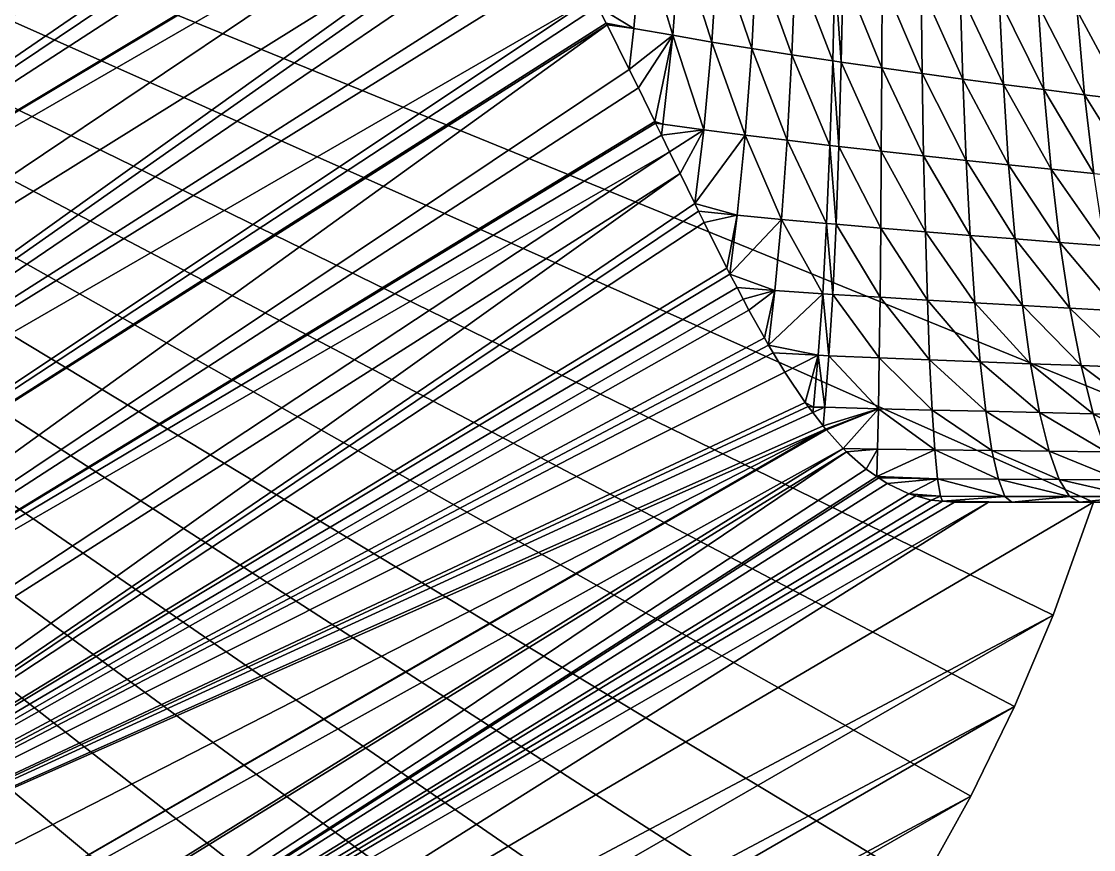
# Model space of a CAD drawing. Header units: metres. Extents: x -44.6 to 35.4, y -44.1 to 26.9.
# Drawn here: x -9.359 to -5.135, y -37.342 to -34.081 of the extents above; entities that cross this region are included whole.
import ezdxf

# ---------------------------------------------------------------- set-up
doc = ezdxf.new("R2010")
doc.units = ezdxf.units.M

msp = doc.modelspace()

# ---------------------------------------------------------------- linework, layer by layer
for points in [[(-7.651401, -39.624588, 91.214554), (-17.403347, -30.868298, 91.214554), (-17.179567, -30.617912, 91.214554)], [(-17.179567, -30.617912, 91.214554), (-5.13579, -35.973984, 91.214554), (-5.293805, -36.419106, 91.214554)], [(-5.293805, -36.419106, 91.214554), (-5.446304, -36.778797, 91.214554), (-17.179567, -30.617912, 91.214554)], [(-5.446304, -36.778797, 91.214554), (-5.618972, -37.132542, 91.214554), (-17.179567, -30.617912, 91.214554)], [(-5.618972, -37.132542, 91.214554), (-5.811284, -37.479256, 91.214554), (-17.179567, -30.617912, 91.214554)], [(-5.811284, -37.479256, 91.214554), (-6.022655, -37.817894, 91.214554), (-17.179567, -30.617912, 91.214554)], [(-6.022655, -37.817894, 91.214554), (-6.252445, -38.147423, 91.214554), (-17.179567, -30.617912, 91.214554)], [(-6.252445, -38.147423, 91.214554), (-6.499954, -38.466846, 91.214554), (-17.179567, -30.617912, 91.214554)], [(-6.499954, -38.466846, 91.214554), (-6.764432, -38.775192, 91.214554), (-17.179567, -30.617912, 91.214554)], [(-17.179567, -30.617912, 91.214554), (-7.341031, -39.354942, 91.214554), (-7.651401, -39.624588, 91.214554)], [(-6.764432, -38.775192, 91.214554), (-7.045075, -39.071526, 91.214554), (-17.179567, -30.617912, 91.214554)], [(-7.045075, -39.071526, 91.214554), (-7.341031, -39.354942, 91.214554), (-17.179567, -30.617912, 91.214554)], [(-17.179567, -30.617912, 91.214554), (10.037395, -33.610336, 91.214554), (-4.038686, -35.973984, 91.214554)], [(-4.038686, -35.973984, 91.214554), (-5.13579, -35.973984, 91.214554), (-17.179567, -30.617912, 91.214554)], [(-17.403347, -30.868298, 91.214554), (-7.651401, -39.624588, 91.214554), (-7.975243, -39.879639, 91.214554)], [(-7.975243, -39.879639, 91.214554), (-8.311572, -40.11932, 91.214554), (-17.403347, -30.868298, 91.214554)], [(-17.403347, -30.868298, 91.214554), (-9.017574, -40.549717, 91.214554), (-9.385103, -40.739124, 91.214554)], [(-8.311572, -40.11932, 91.214554), (-8.659369, -40.342903, 91.214554), (-17.403347, -30.868298, 91.214554)], [(-8.659369, -40.342903, 91.214554), (-9.017574, -40.549717, 91.214554), (-17.403347, -30.868298, 91.214554)], [(-8.821578, -31.698517, 96.435745), (-12.93784, -34.076881, 104.650742), (-12.717044, -34.357231, 104.680214)], [(-12.717044, -34.357231, 104.680214), (-8.813328, -31.705004, 96.432587), (-8.821578, -31.698517, 96.435745)], [(-12.717044, -34.357231, 104.680214), (-8.615121, -31.879326, 96.358963), (-8.813328, -31.705004, 96.432587)], [(-12.717044, -34.357231, 104.680214), (-8.593368, -31.900587, 96.350914), (-8.615121, -31.879326, 96.358963)], [(-12.717044, -34.357231, 104.680214), (-12.523486, -34.658314, 104.690071), (-8.593368, -31.900587, 96.350914)], [(-8.573427, -31.920076, 96.343536), (-8.593368, -31.900587, 96.350914), (-12.523486, -34.658314, 104.690071)], [(-8.453531, -32.037262, 96.299171), (-8.573427, -31.920076, 96.343536), (-12.523486, -34.658314, 104.690071)], [(-8.42281, -32.067287, 96.287811), (-8.453531, -32.037262, 96.299171), (-12.523486, -34.658314, 104.690071)], [(-12.523486, -34.658314, 104.690071), (-8.288301, -32.212582, 96.236732), (-8.42281, -32.067287, 96.287811)], [(-8.288301, -32.212582, 96.236732), (-12.523486, -34.658314, 104.690071), (-12.329929, -34.9594, 104.699936)], [(-12.329929, -34.9594, 104.699936), (-8.263018, -32.239895, 96.227127), (-8.288301, -32.212582, 96.236732)], [(-8.23656, -32.268475, 96.217079), (-8.263018, -32.239895, 96.227127), (-12.329929, -34.9594, 104.699936)], [(-12.329929, -34.9594, 104.699936), (-8.088394, -32.4445, 96.157463), (-8.23656, -32.268475, 96.217079)], [(-12.329929, -34.9594, 104.699936), (-12.165959, -35.277569, 104.690071), (-8.088394, -32.4445, 96.157463)], [(-8.056521, -32.482365, 96.144638), (-8.088394, -32.4445, 96.157463), (-12.165959, -35.277569, 104.690071)], [(-12.165959, -35.277569, 104.690071), (-7.974609, -32.588917, 96.108604), (-8.056521, -32.482365, 96.144638)], [(-7.92617, -32.651928, 96.087288), (-7.974609, -32.588917, 96.108604), (-12.165959, -35.277569, 104.690071)], [(-7.882808, -32.708336, 96.068214), (-7.92617, -32.651928, 96.087288), (-12.165959, -35.277569, 104.690071)], [(-12.165959, -35.277569, 104.690071), (-7.840745, -32.766117, 96.048378), (-7.882808, -32.708336, 96.068214)], [(-12.165959, -35.277569, 104.690071), (-7.833416, -32.776775, 96.044601), (-7.840745, -32.766117, 96.048378)], [(-7.833416, -32.776775, 96.044601), (-12.165959, -35.277569, 104.690071), (-12.00199, -35.595737, 104.680214)], [(-12.00199, -35.595737, 104.680214), (-7.773752, -32.863537, 96.013824), (-7.833416, -32.776775, 96.044601)], [(-12.00199, -35.595737, 104.680214), (-7.657177, -33.033058, 95.95369), (-7.773752, -32.863537, 96.013824)], [(-12.00199, -35.595737, 104.680214), (-11.869599, -35.927128, 104.650742), (-7.657177, -33.033058, 95.95369)], [(-7.628655, -33.078308, 95.936371), (-7.657177, -33.033058, 95.95369), (-11.869599, -35.927128, 104.650742)], [(-11.869599, -35.927128, 104.650742), (-7.58404, -33.149094, 95.909271), (-7.628655, -33.078308, 95.936371)], [(-7.489551, -33.299004, 95.851883), (-7.58404, -33.149094, 95.909271), (-11.869599, -35.927128, 104.650742)], [(-11.869599, -35.927128, 104.650742), (-7.486811, -33.303352, 95.850212), (-7.489551, -33.299004, 95.851883)], [(-11.869599, -35.927128, 104.650742), (-7.445375, -33.374371, 95.820175), (-7.486811, -33.303352, 95.850212)], [(-7.445375, -33.374371, 95.820175), (-11.869599, -35.927128, 104.650742), (-11.737208, -36.258518, 104.621277)], [(-11.737208, -36.258518, 104.621277), (-7.354967, -33.529331, 95.754639), (-7.445375, -33.374371, 95.820175)], [(-11.737208, -36.258518, 104.621277), (-11.638002, -36.599102, 104.572556), (-7.354967, -33.529331, 95.754639)], [(-11.638002, -36.599102, 104.572556), (-7.329741, -33.572567, 95.736351), (-7.354967, -33.529331, 95.754639)], [(-7.290516, -33.644382, 95.702263), (-7.329741, -33.572567, 95.736351), (-11.638002, -36.599102, 104.572556)], [(-7.215014, -33.782619, 95.636642), (-7.290516, -33.644382, 95.702263), (-11.638002, -36.599102, 104.572556)], [(-7.089492, -34.022011, 95.511284), (-6.945773, -34.108204, 95.435966), (-6.913027, -33.734379, 95.556297)], [(-6.913027, -33.734379, 95.556297), (-6.945773, -34.108204, 95.435966), (-6.793166, -34.135574, 95.386078)], [(-6.793166, -34.135574, 95.386078), (-6.764727, -33.766178, 95.510391), (-6.913027, -33.734379, 95.556297)], [(-11.638002, -36.599102, 104.572556), (-7.185198, -33.837212, 95.610733), (-7.215014, -33.782619, 95.636642)], [(-6.764727, -33.766178, 95.510391), (-6.793166, -34.135574, 95.386078), (-6.638572, -34.161945, 95.342567)], [(-6.638572, -34.161945, 95.342567), (-6.614758, -33.796844, 95.470543), (-6.764727, -33.766178, 95.510391)], [(-6.614758, -33.796844, 95.470543), (-6.638572, -34.161945, 95.342567), (-6.481973, -34.187447, 95.30545)], [(-6.481973, -34.187447, 95.30545), (-6.463082, -33.826534, 95.436783), (-6.614758, -33.796844, 95.470543)], [(-6.463082, -33.826534, 95.436783), (-6.481973, -34.187447, 95.30545), (-6.323362, -34.212193, 95.274811)], [(-6.323362, -34.212193, 95.274811), (-6.309671, -33.855373, 95.409172), (-6.463082, -33.826534, 95.436783)], [(-11.638002, -36.599102, 104.572556), (-7.107998, -33.986279, 95.530518), (-7.185198, -33.837212, 95.610733)], [(-6.309671, -33.855373, 95.409172), (-6.323362, -34.212193, 95.274811), (-6.162718, -34.236282, 95.250732)], [(-6.162718, -34.236282, 95.250732), (-6.15449, -33.883476, 95.387794), (-6.309671, -33.855373, 95.409172)], [(-6.15449, -33.883476, 95.387794), (-6.162718, -34.236282, 95.250732), (-6.128901, -34.241241, 95.246536)], [(-6.128901, -34.241241, 95.246536), (-6.121846, -33.889263, 95.384125), (-6.15449, -33.883476, 95.387794)], [(-6.121846, -33.889263, 95.384125), (-6.128901, -34.241241, 95.246536), (-5.969573, -34.264118, 95.230858)], [(-5.969573, -34.264118, 95.230858), (-5.968145, -33.915981, 95.370697), (-6.121846, -33.889263, 95.384125)], [(-5.968145, -33.915981, 95.370697), (-5.969573, -34.264118, 95.230858), (-5.809994, -34.286301, 95.221825)], [(-5.809994, -34.286301, 95.221825), (-5.814357, -33.941914, 95.363571), (-5.968145, -33.915981, 95.370697)], [(-5.814357, -33.941914, 95.363571), (-5.809994, -34.286301, 95.221825), (-5.650227, -34.307865, 95.219406)], [(-5.650227, -34.307865, 95.219406), (-5.660527, -33.967148, 95.362724), (-5.814357, -33.941914, 95.363571)], [(-7.107998, -33.986279, 95.530518), (-11.638002, -36.599102, 104.572556), (-11.538796, -36.93969, 104.523842)], [(-11.538796, -36.93969, 104.523842), (-7.089492, -34.022011, 95.511284), (-7.107998, -33.986279, 95.530518)], [(-5.660527, -33.967148, 95.362724), (-5.650227, -34.307865, 95.219406), (-5.490341, -34.328873, 95.223625)], [(-5.490341, -34.328873, 95.223625), (-5.506711, -33.991745, 95.368172), (-5.660527, -33.967148, 95.362724)], [(-5.506711, -33.991745, 95.368172), (-5.490341, -34.328873, 95.223625), (-5.33041, -34.34938, 95.234505)], [(-5.33041, -34.34938, 95.234505), (-5.352971, -34.015778, 95.379929), (-5.506711, -33.991745, 95.368172)], [(-7.055627, -34.087402, 95.476097), (-7.089492, -34.022011, 95.511284), (-11.538796, -36.93969, 104.523842)], [(-7.089492, -34.022011, 95.511284), (-7.055627, -34.087402, 95.476097), (-6.945773, -34.108204, 95.435966)], [(-5.352971, -34.015778, 95.379929), (-5.33041, -34.34938, 95.234505), (-5.170514, -34.369431, 95.252098)], [(-5.170514, -34.369431, 95.252098), (-5.199372, -34.039299, 95.398056), (-5.352971, -34.015778, 95.379929)], [(-5.199372, -34.039299, 95.398056), (-5.170514, -34.369431, 95.252098), (-5.010738, -34.389072, 95.276489)], [(-5.010738, -34.389072, 95.276489), (-5.04599, -34.062351, 95.42263), (-5.199372, -34.039299, 95.398056)], [(-11.538796, -36.93969, 104.523842), (-7.05194, -34.094521, 95.472267), (-7.055627, -34.087402, 95.476097)], [(-6.945773, -34.108204, 95.435966), (-7.055627, -34.087402, 95.476097), (-7.05194, -34.094521, 95.472267)], [(-11.538796, -36.93969, 104.523842), (-11.47398, -37.285339, 104.456467), (-7.05194, -34.094521, 95.472267)], [(-6.964266, -34.270454, 95.364204), (-7.05194, -34.094521, 95.472267), (-11.47398, -37.285339, 104.456467)], [(-7.05194, -34.094521, 95.472267), (-6.964266, -34.270454, 95.364204), (-6.945773, -34.108204, 95.435966)], [(-6.793166, -34.135574, 95.386078), (-6.945773, -34.108204, 95.435966), (-6.964266, -34.270454, 95.364204)], [(-6.964266, -34.270454, 95.364204), (-6.928422, -34.342384, 95.32003), (-6.793166, -34.135574, 95.386078)], [(-6.793166, -34.135574, 95.386078), (-6.928422, -34.342384, 95.32003), (-6.863441, -34.475285, 95.229271)], [(-6.863441, -34.475285, 95.229271), (-6.832073, -34.485264, 95.216011), (-6.793166, -34.135574, 95.386078)], [(-6.793166, -34.135574, 95.386078), (-6.832073, -34.485264, 95.216011), (-6.670798, -34.507217, 95.169373)], [(-6.670798, -34.507217, 95.169373), (-6.638572, -34.161945, 95.342567), (-6.793166, -34.135574, 95.386078)], [(-6.638572, -34.161945, 95.342567), (-6.670798, -34.507217, 95.169373), (-6.507282, -34.528423, 95.129509)], [(-6.507282, -34.528423, 95.129509), (-6.481973, -34.187447, 95.30545), (-6.638572, -34.161945, 95.342567)], [(-6.481973, -34.187447, 95.30545), (-6.507282, -34.528423, 95.129509), (-6.341534, -34.548988, 95.096489)], [(-6.341534, -34.548988, 95.096489), (-6.323362, -34.212193, 95.274811), (-6.481973, -34.187447, 95.30545)], [(-6.323362, -34.212193, 95.274811), (-6.341534, -34.548988, 95.096489), (-6.173543, -34.568985, 95.070404)], [(-6.173543, -34.568985, 95.070404), (-6.162718, -34.236282, 95.250732), (-6.323362, -34.212193, 95.274811)], [(-6.162718, -34.236282, 95.250732), (-6.173543, -34.568985, 95.070404), (-6.138167, -34.573101, 95.065849)], [(-6.138167, -34.573101, 95.065849), (-6.128901, -34.241241, 95.246536), (-6.162718, -34.236282, 95.250732)], [(-6.128901, -34.241241, 95.246536), (-6.138167, -34.573101, 95.065849), (-5.971434, -34.592075, 95.048668)], [(-5.971434, -34.592075, 95.048668), (-5.969573, -34.264118, 95.230858), (-6.128901, -34.241241, 95.246536)], [(-11.47398, -37.285339, 104.456467), (-6.928422, -34.342384, 95.32003), (-6.964266, -34.270454, 95.364204)], [(-5.969573, -34.264118, 95.230858), (-5.971434, -34.592075, 95.048668), (-5.804353, -34.610458, 95.038513)], [(-5.804353, -34.610458, 95.038513), (-5.809994, -34.286301, 95.221825), (-5.969573, -34.264118, 95.230858)], [(-5.809994, -34.286301, 95.221825), (-5.804353, -34.610458, 95.038513), (-5.637001, -34.628319, 95.03537)], [(-5.637001, -34.628319, 95.03537), (-5.650227, -34.307865, 95.219406), (-5.809994, -34.286301, 95.221825)], [(-5.650227, -34.307865, 95.219406), (-5.637001, -34.628319, 95.03537), (-5.469459, -34.645706, 95.039238)], [(-5.469459, -34.645706, 95.039238), (-5.490341, -34.328873, 95.223625), (-5.650227, -34.307865, 95.219406)], [(-5.490341, -34.328873, 95.223625), (-5.469459, -34.645706, 95.039238), (-5.301812, -34.662663, 95.050163)], [(-5.301812, -34.662663, 95.050163), (-5.33041, -34.34938, 95.234505), (-5.490341, -34.328873, 95.223625)], [(-11.47398, -37.285339, 104.456467), (-6.863441, -34.475285, 95.229271), (-6.928422, -34.342384, 95.32003)], [(-5.33041, -34.34938, 95.234505), (-5.301812, -34.662663, 95.050163), (-5.134151, -34.679234, 95.068184)], [(-5.134151, -34.679234, 95.068184), (-5.170514, -34.369431, 95.252098), (-5.33041, -34.34938, 95.234505)], [(-5.170514, -34.369431, 95.252098), (-5.134151, -34.679234, 95.068184), (-4.96657, -34.695454, 95.093399)], [(-4.96657, -34.695454, 95.093399), (-5.010738, -34.389072, 95.276489), (-5.170514, -34.369431, 95.252098)], [(-6.860626, -34.481079, 95.224892), (-6.863441, -34.475285, 95.229271), (-11.47398, -37.285339, 104.456467)], [(-11.47398, -37.285339, 104.456467), (-6.837453, -34.528782, 95.188843), (-6.860626, -34.481079, 95.224892)], [(-6.863441, -34.475285, 95.229271), (-6.860626, -34.481079, 95.224892), (-6.832073, -34.485264, 95.216011)], [(-6.837453, -34.528782, 95.188843), (-6.832073, -34.485264, 95.216011), (-6.860626, -34.481079, 95.224892)], [(-6.670798, -34.507217, 95.169373), (-6.832073, -34.485264, 95.216011), (-6.837453, -34.528782, 95.188843)], [(-6.837453, -34.528782, 95.188843), (-6.805789, -34.59396, 95.13958), (-6.670798, -34.507217, 95.169373)], [(-6.805789, -34.59396, 95.13958), (-6.763868, -34.680256, 95.074364), (-6.670798, -34.507217, 95.169373)], [(-6.763868, -34.680256, 95.074364), (-6.706251, -34.798084, 94.973206), (-6.670798, -34.507217, 95.169373)], [(-6.507282, -34.528423, 95.129509), (-6.670798, -34.507217, 95.169373), (-6.706251, -34.798084, 94.973206)], [(-11.47398, -37.285339, 104.456467), (-6.805789, -34.59396, 95.13958), (-6.837453, -34.528782, 95.188843)], [(-6.706251, -34.798084, 94.973206), (-6.538594, -34.843864, 94.911842), (-6.507282, -34.528423, 95.129509)], [(-6.507282, -34.528423, 95.129509), (-6.538594, -34.843864, 94.911842), (-6.363891, -34.860306, 94.877083)], [(-6.363891, -34.860306, 94.877083), (-6.341534, -34.548988, 95.096489), (-6.507282, -34.528423, 95.129509)], [(-6.341534, -34.548988, 95.096489), (-6.363891, -34.860306, 94.877083), (-6.186793, -34.876289, 94.849693)], [(-6.186793, -34.876289, 94.849693), (-6.173543, -34.568985, 95.070404), (-6.341534, -34.548988, 95.096489)], [(-6.805789, -34.59396, 95.13958), (-11.47398, -37.285339, 104.456467), (-11.409164, -37.630993, 104.389099)], [(-11.409164, -37.630993, 104.389099), (-6.763868, -34.680256, 95.074364), (-6.805789, -34.59396, 95.13958)], [(-6.173543, -34.568985, 95.070404), (-6.186793, -34.876289, 94.849693), (-6.149496, -34.879578, 94.844917)], [(-6.149496, -34.879578, 94.844917), (-6.138167, -34.573101, 95.065849), (-6.173543, -34.568985, 95.070404)], [(-6.138167, -34.573101, 95.065849), (-6.149496, -34.879578, 94.844917), (-5.973697, -34.894726, 94.826965)], [(-5.973697, -34.894726, 94.826965), (-5.971434, -34.592075, 95.048668), (-6.138167, -34.573101, 95.065849)], [(-5.971434, -34.592075, 95.048668), (-5.973697, -34.894726, 94.826965), (-5.797519, -34.909397, 94.816467)], [(-5.797519, -34.909397, 94.816467), (-5.804353, -34.610458, 95.038513), (-5.971434, -34.592075, 95.048668)], [(-5.804353, -34.610458, 95.038513), (-5.797519, -34.909397, 94.816467), (-5.621049, -34.923637, 94.8134)], [(-5.621049, -34.923637, 94.8134), (-5.637001, -34.628319, 95.03537), (-5.804353, -34.610458, 95.038513)], [(-5.637001, -34.628319, 95.03537), (-5.621049, -34.923637, 94.8134), (-5.444377, -34.937492, 94.81778)], [(-5.444377, -34.937492, 94.81778), (-5.469459, -34.645706, 95.039238), (-5.637001, -34.628319, 95.03537)], [(-5.469459, -34.645706, 95.039238), (-5.444377, -34.937492, 94.81778), (-5.2676, -34.951, 94.82962)], [(-5.2676, -34.951, 94.82962), (-5.301812, -34.662663, 95.050163), (-5.469459, -34.645706, 95.039238)], [(-5.301812, -34.662663, 95.050163), (-5.2676, -34.951, 94.82962), (-5.090814, -34.964191, 94.848991)], [(-5.090814, -34.964191, 94.848991), (-5.134151, -34.679234, 95.068184), (-5.301812, -34.662663, 95.050163)], [(-11.409164, -37.630993, 104.389099), (-11.379524, -37.977509, 104.303886), (-6.763868, -34.680256, 95.074364)], [(-6.706251, -34.798084, 94.973206), (-6.763868, -34.680256, 95.074364), (-11.379524, -37.977509, 104.303886)], [(-6.691847, -34.827538, 94.947922), (-6.706251, -34.798084, 94.973206), (-11.379524, -37.977509, 104.303886)], [(-6.706251, -34.798084, 94.973206), (-6.691847, -34.827538, 94.947922), (-6.538594, -34.843864, 94.911842)], [(-11.379524, -37.977509, 104.303886), (-6.669787, -34.87265, 94.909195), (-6.691847, -34.827538, 94.947922)], [(-6.538594, -34.843864, 94.911842), (-6.691847, -34.827538, 94.947922), (-6.669787, -34.87265, 94.909195)], [(-6.538594, -34.843864, 94.911842), (-6.669787, -34.87265, 94.909195), (-6.579791, -35.05212, 94.733597)], [(-6.579791, -35.05212, 94.733597), (-6.567485, -35.075558, 94.707329), (-6.538594, -34.843864, 94.911842)], [(-6.363891, -34.860306, 94.877083), (-6.538594, -34.843864, 94.911842), (-6.567485, -35.075558, 94.707329)], [(-11.379524, -37.977509, 104.303886), (-6.579791, -35.05212, 94.733597), (-6.669787, -34.87265, 94.909195)], [(-6.567485, -35.075558, 94.707329), (-6.390074, -35.141121, 94.62014), (-6.363891, -34.860306, 94.877083)], [(-6.363891, -34.860306, 94.877083), (-6.390074, -35.141121, 94.62014), (-6.202258, -35.153297, 94.592102)], [(-6.202258, -35.153297, 94.592102), (-6.186793, -34.876289, 94.849693), (-6.363891, -34.860306, 94.877083)], [(-6.186793, -34.876289, 94.849693), (-6.202258, -35.153297, 94.592102), (-6.162709, -35.155804, 94.58725)], [(-6.162709, -35.155804, 94.58725), (-6.149496, -34.879578, 94.844917), (-6.186793, -34.876289, 94.849693)], [(-6.149496, -34.879578, 94.844917), (-6.162709, -35.155804, 94.58725), (-5.976328, -35.167339, 94.569221)], [(-5.976328, -35.167339, 94.569221), (-5.973697, -34.894726, 94.826965), (-6.149496, -34.879578, 94.844917)], [(-5.973697, -34.894726, 94.826965), (-5.976328, -35.167339, 94.569221), (-5.789599, -35.178505, 94.559113)], [(-5.789599, -35.178505, 94.559113), (-5.797519, -34.909397, 94.816467), (-5.973697, -34.894726, 94.826965)], [(-5.797519, -34.909397, 94.816467), (-5.789599, -35.178505, 94.559113), (-5.602614, -35.189339, 94.556885)], [(-5.602614, -35.189339, 94.556885), (-5.621049, -34.923637, 94.8134), (-5.797519, -34.909397, 94.816467)], [(-5.621049, -34.923637, 94.8134), (-5.602614, -35.189339, 94.556885), (-5.415473, -35.199871, 94.562561)], [(-5.415473, -35.199871, 94.562561), (-5.444377, -34.937492, 94.81778), (-5.621049, -34.923637, 94.8134)], [(-5.444377, -34.937492, 94.81778), (-5.415473, -35.199871, 94.562561), (-5.228277, -35.210136, 94.576149)], [(-5.228277, -35.210136, 94.576149), (-5.2676, -34.951, 94.82962), (-5.444377, -34.937492, 94.81778)], [(-5.2676, -34.951, 94.82962), (-5.228277, -35.210136, 94.576149), (-5.041132, -35.220154, 94.597717)], [(-5.041132, -35.220154, 94.597717), (-5.090814, -34.964191, 94.848991), (-5.2676, -34.951, 94.82962)], [(-6.567485, -35.075558, 94.707329), (-6.579791, -35.05212, 94.733597), (-11.379524, -37.977509, 104.303886)], [(-6.539372, -35.129101, 94.647324), (-6.567485, -35.075558, 94.707329), (-11.379524, -37.977509, 104.303886)], [(-6.567485, -35.075558, 94.707329), (-6.539372, -35.129101, 94.647324), (-6.390074, -35.141121, 94.62014)], [(-11.379524, -37.977509, 104.303886), (-6.5156, -35.174377, 94.596588), (-6.539372, -35.129101, 94.647324)], [(-6.390074, -35.141121, 94.62014), (-6.539372, -35.129101, 94.647324), (-6.5156, -35.174377, 94.596588)], [(-6.390074, -35.141121, 94.62014), (-6.5156, -35.174377, 94.596588), (-6.492551, -35.218277, 94.547394)], [(-6.390074, -35.141121, 94.62014), (-6.492551, -35.218277, 94.547394), (-6.432042, -35.327103, 94.409729)], [(-6.432042, -35.327103, 94.409729), (-6.415021, -35.355522, 94.369034), (-6.390074, -35.141121, 94.62014)], [(-6.202258, -35.153297, 94.592102), (-6.390074, -35.141121, 94.62014), (-6.415021, -35.355522, 94.369034)], [(-6.492551, -35.218277, 94.547394), (-6.5156, -35.174377, 94.596588), (-11.379524, -37.977509, 104.303886)], [(-6.415021, -35.355522, 94.369034), (-6.219689, -35.395603, 94.301743), (-6.202258, -35.153297, 94.592102)], [(-6.202258, -35.153297, 94.592102), (-6.219689, -35.395603, 94.301743), (-6.177595, -35.397392, 94.296944)], [(-6.177595, -35.397392, 94.296944), (-6.162709, -35.155804, 94.58725), (-6.202258, -35.153297, 94.592102)], [(-6.162709, -35.155804, 94.58725), (-6.177595, -35.397392, 94.296944), (-5.979287, -35.405647, 94.279472)], [(-5.979287, -35.405647, 94.279472), (-5.976328, -35.167339, 94.569221), (-6.162709, -35.155804, 94.58725)], [(-5.976328, -35.167339, 94.569221), (-5.979287, -35.405647, 94.279472), (-5.780714, -35.413635, 94.270409)], [(-5.780714, -35.413635, 94.270409), (-5.789599, -35.178505, 94.559113), (-5.976328, -35.167339, 94.569221)], [(-5.789599, -35.178505, 94.559113), (-5.780714, -35.413635, 94.270409), (-5.581976, -35.421379, 94.269714)], [(-5.581976, -35.421379, 94.269714), (-5.602614, -35.189339, 94.556885), (-5.789599, -35.178505, 94.559113)], [(-11.379524, -37.977509, 104.303886), (-6.432042, -35.327103, 94.409729), (-6.492551, -35.218277, 94.547394)], [(-5.602614, -35.189339, 94.556885), (-5.581976, -35.421379, 94.269714), (-5.383177, -35.428905, 94.277397)], [(-5.383177, -35.428905, 94.277397), (-5.415473, -35.199871, 94.562561), (-5.602614, -35.189339, 94.556885)], [(-5.415473, -35.199871, 94.562561), (-5.383177, -35.428905, 94.277397), (-5.184425, -35.436237, 94.29348)], [(-5.184425, -35.436237, 94.29348), (-5.228277, -35.210136, 94.576149), (-5.415473, -35.199871, 94.562561)], [(-5.228277, -35.210136, 94.576149), (-5.184425, -35.436237, 94.29348), (-4.985831, -35.44339, 94.318024)], [(-4.985831, -35.44339, 94.318024), (-5.041132, -35.220154, 94.597717), (-5.228277, -35.210136, 94.576149)], [(-6.415021, -35.355522, 94.369034), (-6.432042, -35.327103, 94.409729), (-11.379524, -37.977509, 104.303886)], [(-6.396758, -35.386013, 94.325371), (-6.415021, -35.355522, 94.369034), (-11.379524, -37.977509, 104.303886)], [(-11.379524, -37.977509, 104.303886), (-6.35144, -35.461674, 94.21701), (-6.396758, -35.386013, 94.325371)], [(-6.415021, -35.355522, 94.369034), (-6.396758, -35.386013, 94.325371), (-6.219689, -35.395603, 94.301743)], [(-6.219689, -35.395603, 94.301743), (-6.396758, -35.386013, 94.325371), (-6.35144, -35.461674, 94.21701)], [(-6.219689, -35.395603, 94.301743), (-6.35144, -35.461674, 94.21701), (-6.271383, -35.581486, 94.017189)], [(-6.238811, -35.599342, 93.983223), (-6.219689, -35.395603, 94.301743), (-6.271383, -35.581486, 94.017189)], [(-6.219689, -35.395603, 94.301743), (-6.238811, -35.599342, 93.983223), (-6.193919, -35.600517, 93.9786)], [(-6.193919, -35.600517, 93.9786), (-6.177595, -35.397392, 94.296944), (-6.219689, -35.395603, 94.301743)], [(-6.177595, -35.397392, 94.296944), (-6.193919, -35.600517, 93.9786), (-5.982526, -35.605927, 93.96225)], [(-5.982526, -35.605927, 93.96225), (-5.979287, -35.405647, 94.279472), (-6.177595, -35.397392, 94.296944)], [(-5.979287, -35.405647, 94.279472), (-5.982526, -35.605927, 93.96225), (-5.771001, -35.61116, 93.954811)], [(-5.771001, -35.61116, 93.954811), (-5.780714, -35.413635, 94.270409), (-5.979287, -35.405647, 94.279472)], [(-5.780714, -35.413635, 94.270409), (-5.771001, -35.61116, 93.954811), (-5.559448, -35.616238, 93.956253)], [(-5.559448, -35.616238, 93.956253), (-5.581976, -35.421379, 94.269714), (-5.780714, -35.413635, 94.270409)], [(-5.581976, -35.421379, 94.269714), (-5.559448, -35.616238, 93.956253), (-5.347975, -35.621166, 93.966576)], [(-5.347975, -35.621166, 93.966576), (-5.383177, -35.428905, 94.277397), (-5.581976, -35.421379, 94.269714)], [(-5.383177, -35.428905, 94.277397), (-5.347975, -35.621166, 93.966576), (-5.136693, -35.625965, 93.985794)], [(-5.136693, -35.625965, 93.985794), (-5.184425, -35.436237, 94.29348), (-5.383177, -35.428905, 94.277397)], [(-5.184425, -35.436237, 94.29348), (-5.136693, -35.625965, 93.985794), (-4.925716, -35.63065, 94.013977)], [(-4.925716, -35.63065, 94.013977), (-4.985831, -35.44339, 94.318024), (-5.184425, -35.436237, 94.29348)], [(-11.379524, -37.977509, 104.303886), (-6.271383, -35.581486, 94.017189), (-6.35144, -35.461674, 94.21701)], [(-6.258893, -35.597752, 93.985123), (-6.271383, -35.581486, 94.017189), (-11.379524, -37.977509, 104.303886)], [(-11.379524, -37.977509, 104.303886), (-6.240673, -35.621479, 93.938347), (-6.258893, -35.597752, 93.985123)], [(-6.271383, -35.581486, 94.017189), (-6.258893, -35.597752, 93.985123), (-6.238811, -35.599342, 93.983223)], [(-6.240673, -35.621479, 93.938347), (-6.238811, -35.599342, 93.983223), (-6.258893, -35.597752, 93.985123)], [(-6.193919, -35.600517, 93.9786), (-6.238811, -35.599342, 93.983223), (-6.240673, -35.621479, 93.938347)], [(-6.240673, -35.621479, 93.938347), (-6.200845, -35.673347, 93.836098), (-6.193919, -35.600517, 93.9786)], [(-5.982526, -35.605927, 93.96225), (-6.193919, -35.600517, 93.9786), (-6.200845, -35.673347, 93.836098)], [(-6.200845, -35.673347, 93.836098), (-6.190883, -35.686325, 93.810516), (-5.982526, -35.605927, 93.96225)], [(-6.190883, -35.686325, 93.810516), (-6.187662, -35.689846, 93.802132), (-5.982526, -35.605927, 93.96225)], [(-5.982526, -35.605927, 93.96225), (-6.187662, -35.689846, 93.802132), (-6.121561, -35.762119, 93.629997)], [(-6.121561, -35.762119, 93.629997), (-5.985994, -35.765045, 93.622505), (-5.982526, -35.605927, 93.96225)], [(-5.982526, -35.605927, 93.96225), (-5.985994, -35.765045, 93.622505), (-5.76061, -35.768044, 93.61718)], [(-5.76061, -35.768044, 93.61718), (-5.771001, -35.61116, 93.954811), (-5.982526, -35.605927, 93.96225)], [(-6.200845, -35.673347, 93.836098), (-6.240673, -35.621479, 93.938347), (-11.379524, -37.977509, 104.303886)], [(-5.771001, -35.61116, 93.954811), (-5.76061, -35.768044, 93.61718), (-5.535374, -35.77095, 93.621262)], [(-5.535374, -35.77095, 93.621262), (-5.559448, -35.616238, 93.956253), (-5.771001, -35.61116, 93.954811)], [(-5.559448, -35.616238, 93.956253), (-5.535374, -35.77095, 93.621262), (-5.310394, -35.773773, 93.634743)], [(-5.310394, -35.773773, 93.634743), (-5.347975, -35.621166, 93.966576), (-5.559448, -35.616238, 93.956253)], [(-5.347975, -35.621166, 93.966576), (-5.310394, -35.773773, 93.634743), (-5.085784, -35.776524, 93.657639)], [(-5.085784, -35.776524, 93.657639), (-5.136693, -35.625965, 93.985794), (-5.347975, -35.621166, 93.966576)], [(-5.136693, -35.625965, 93.985794), (-5.085784, -35.776524, 93.657639), (-4.861662, -35.779202, 93.69001)], [(-4.861662, -35.779202, 93.69001), (-4.925716, -35.63065, 94.013977), (-5.136693, -35.625965, 93.985794)], [(-11.379524, -37.977509, 104.303886), (-6.190883, -35.686325, 93.810516), (-6.200845, -35.673347, 93.836098)], [(-6.190883, -35.686325, 93.810516), (-11.379524, -37.977509, 104.303886), (-11.349885, -38.324028, 104.218674)], [(-11.355781, -38.667206, 104.116661), (-6.187662, -35.689846, 93.802132), (-6.190883, -35.686325, 93.810516)], [(-6.190883, -35.686325, 93.810516), (-11.349885, -38.324028, 104.218674), (-11.355781, -38.667206, 104.116661)], [(-6.121561, -35.762119, 93.629997), (-6.187662, -35.689846, 93.802132), (-11.355781, -38.667206, 104.116661)], [(-11.403038, -39.346062, 103.897064), (-6.03109, -35.844769, 93.394089), (-6.108982, -35.775871, 93.597244)], [(-11.361677, -39.010387, 104.014641), (-11.403038, -39.346062, 103.897064), (-6.108982, -35.775871, 93.597244)], [(-11.361677, -39.010387, 104.014641), (-6.108982, -35.775871, 93.597244), (-6.121561, -35.762119, 93.629997)], [(-6.121561, -35.762119, 93.629997), (-11.355781, -38.667206, 104.116661), (-11.361677, -39.010387, 104.014641)], [(-5.985994, -35.765045, 93.622505), (-6.121561, -35.762119, 93.629997), (-6.108982, -35.775871, 93.597244)], [(-5.985994, -35.765045, 93.622505), (-6.108982, -35.775871, 93.597244), (-6.03109, -35.844769, 93.394089)], [(-6.03109, -35.844769, 93.394089), (-5.988685, -35.873547, 93.2845), (-5.985994, -35.765045, 93.622505)], [(-5.76061, -35.768044, 93.61718), (-5.985994, -35.765045, 93.622505), (-5.988685, -35.873547, 93.2845)], [(-5.988685, -35.873547, 93.2845), (-5.749701, -35.881863, 93.262726), (-5.76061, -35.768044, 93.61718)], [(-5.76061, -35.768044, 93.61718), (-5.749701, -35.881863, 93.262726), (-5.510117, -35.883171, 93.269829)], [(-5.510117, -35.883171, 93.269829), (-5.535374, -35.77095, 93.621262), (-5.76061, -35.768044, 93.61718)], [(-5.535374, -35.77095, 93.621262), (-5.510117, -35.883171, 93.269829), (-5.270996, -35.884441, 93.286865)], [(-5.270996, -35.884441, 93.286865), (-5.310394, -35.773773, 93.634743), (-5.535374, -35.77095, 93.621262)], [(-5.310394, -35.773773, 93.634743), (-5.270996, -35.884441, 93.286865), (-5.032452, -35.885677, 93.31385)], [(-5.032452, -35.885677, 93.31385), (-5.085784, -35.776524, 93.657639), (-5.310394, -35.773773, 93.634743)], [(-5.988685, -35.873547, 93.2845), (-6.03109, -35.844769, 93.394089), (-11.403038, -39.346062, 103.897064)], [(-11.403038, -39.346062, 103.897064), (-5.981178, -35.878639, 93.265091), (-5.988685, -35.873547, 93.2845)], [(-11.403038, -39.346062, 103.897064), (-5.948151, -35.901051, 93.179733), (-5.981178, -35.878639, 93.265091)], [(-11.403038, -39.346062, 103.897064), (-5.862919, -35.941406, 92.963493), (-5.948151, -35.901051, 93.179733)], [(-5.988685, -35.873547, 93.2845), (-5.981178, -35.878639, 93.265091), (-5.749701, -35.881863, 93.262726)], [(-5.749701, -35.881863, 93.262726), (-5.981178, -35.878639, 93.265091), (-5.948151, -35.901051, 93.179733)], [(-5.749701, -35.881863, 93.262726), (-5.948151, -35.901051, 93.179733), (-5.862919, -35.941406, 92.963493)], [(-5.738443, -35.950863, 92.896904), (-5.749701, -35.881863, 93.262726), (-5.862919, -35.941406, 92.963493)], [(-5.749701, -35.881863, 93.262726), (-5.738443, -35.950863, 92.896904), (-5.484063, -35.951195, 92.907295)], [(-5.484063, -35.951195, 92.907295), (-5.510117, -35.883171, 93.269829), (-5.749701, -35.881863, 93.262726)], [(-5.510117, -35.883171, 93.269829), (-5.484063, -35.951195, 92.907295), (-5.230371, -35.951511, 92.928169)], [(-5.230371, -35.951511, 92.928169), (-5.270996, -35.884441, 93.286865), (-5.510117, -35.883171, 93.269829)], [(-5.270996, -35.884441, 93.286865), (-5.230371, -35.951511, 92.928169), (-4.977483, -35.951824, 92.959526)], [(-4.977483, -35.951824, 92.959526), (-5.032452, -35.885677, 93.31385), (-5.270996, -35.884441, 93.286865)], [(-5.835504, -35.94899, 92.895752), (-5.862919, -35.941406, 92.963493), (-11.403038, -39.346062, 103.897064)], [(-5.862919, -35.941406, 92.963493), (-5.835504, -35.94899, 92.895752), (-5.738443, -35.950863, 92.896904)], [(-11.444399, -39.68174, 103.77948), (-5.13579, -35.973984, 91.214554), (-5.549462, -35.973984, 92.211273)], [(-5.549462, -35.973984, 92.211273), (-11.403038, -39.346062, 103.897064), (-11.444399, -39.68174, 103.77948)], [(-5.293805, -36.419106, 91.214554), (-5.13579, -35.973984, 91.214554), (-11.444399, -39.68174, 103.77948)], [(-11.403038, -39.346062, 103.897064), (-5.774796, -35.965786, 92.745743), (-5.835504, -35.94899, 92.895752)], [(-5.729766, -35.969818, 92.638092), (-5.774796, -35.965786, 92.745743), (-11.403038, -39.346062, 103.897064)], [(-11.403038, -39.346062, 103.897064), (-5.683233, -35.973984, 92.526848), (-5.729766, -35.969818, 92.638092)], [(-11.403038, -39.346062, 103.897064), (-5.549462, -35.973984, 92.211273), (-5.683233, -35.973984, 92.526848)], [(-5.738443, -35.950863, 92.896904), (-5.835504, -35.94899, 92.895752), (-5.774796, -35.965786, 92.745743)], [(-5.774796, -35.965786, 92.745743), (-5.729766, -35.969818, 92.638092), (-5.738443, -35.950863, 92.896904)], [(-5.484063, -35.951195, 92.907295), (-5.738443, -35.950863, 92.896904), (-5.729766, -35.969818, 92.638092)], [(-5.729766, -35.969818, 92.638092), (-5.457607, -35.973984, 92.539169), (-5.484063, -35.951195, 92.907295)], [(-5.729766, -35.969818, 92.638092), (-5.683233, -35.973984, 92.526848), (-5.457607, -35.973984, 92.539169)], [(-5.457607, -35.973984, 92.539169), (-5.683233, -35.973984, 92.526848), (-5.549462, -35.973984, 92.211273)], [(-5.549462, -35.973984, 92.211273), (-5.13579, -35.973984, 91.214554), (-5.457607, -35.973984, 92.539169)], [(-5.230371, -35.951511, 92.928169), (-5.484063, -35.951195, 92.907295), (-5.457607, -35.973984, 92.539169)], [(-5.457607, -35.973984, 92.539169), (-5.189129, -35.973984, 92.564011), (-5.230371, -35.951511, 92.928169)], [(-5.13579, -35.973984, 91.214554), (-5.189129, -35.973984, 92.564011), (-5.457607, -35.973984, 92.539169)], [(-4.977483, -35.951824, 92.959526), (-5.230371, -35.951511, 92.928169), (-5.189129, -35.973984, 92.564011)], [(-5.189129, -35.973984, 92.564011), (-4.92169, -35.973984, 92.599884), (-4.977483, -35.951824, 92.959526)], [(-5.13579, -35.973984, 91.214554), (-4.92169, -35.973984, 92.599884), (-5.189129, -35.973984, 92.564011)], [(-4.92169, -35.973984, 92.599884), (-5.13579, -35.973984, 91.214554), (-4.038686, -35.973984, 91.214554)], [(-5.446304, -36.778797, 91.214554), (-5.293805, -36.419106, 91.214554), (-11.520722, -40.005836, 103.647758)], [(-11.444399, -39.68174, 103.77948), (-11.520722, -40.005836, 103.647758), (-5.293805, -36.419106, 91.214554)], [(-11.520722, -40.005836, 103.647758), (-11.597046, -40.329933, 103.516037), (-5.446304, -36.778797, 91.214554)], [(-5.618972, -37.132542, 91.214554), (-5.446304, -36.778797, 91.214554), (-11.597046, -40.329933, 103.516037)], [(-5.811284, -37.479256, 91.214554), (-5.618972, -37.132542, 91.214554), (-11.707405, -40.638515, 103.37178)], [(-11.597046, -40.329933, 103.516037), (-11.707405, -40.638515, 103.37178), (-5.618972, -37.132542, 91.214554)]]:
    msp.add_3dface(points)

doc.saveas('drawing.dxf')
